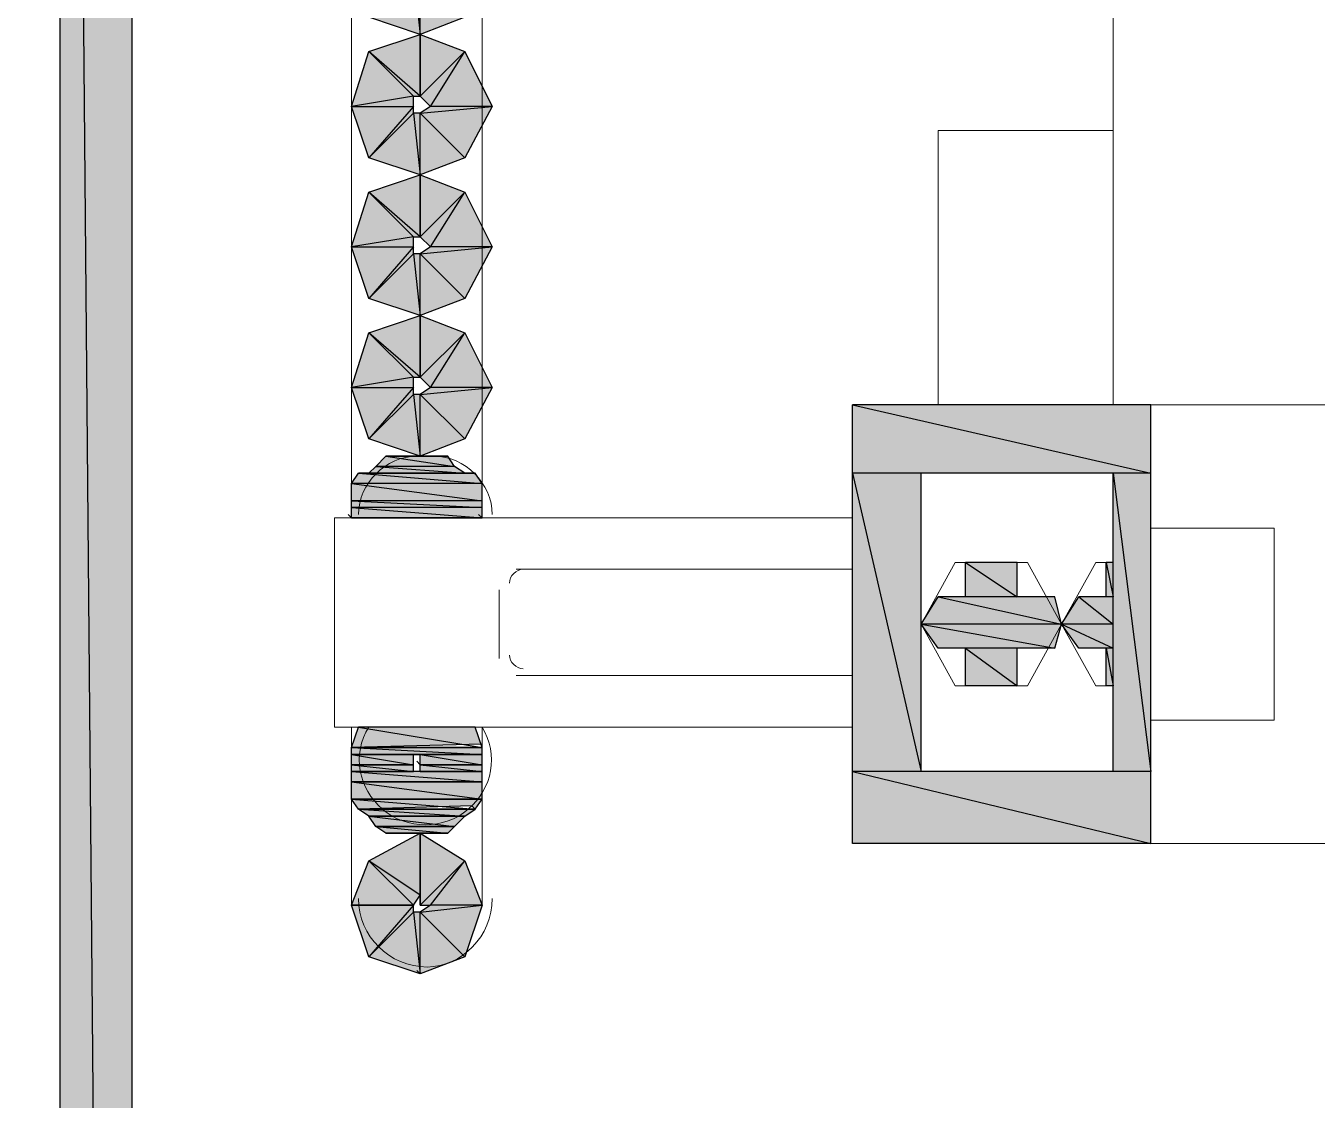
# Model space of a CAD drawing. Header units: millimetres. Extents: x 40 to 176, y -32 to 59.
# Drawn here: x 102.67 to 103.196, y 3.208 to 3.646 of the extents above; entities that cross this region are included whole.
import ezdxf

# ---------------------------------------------------------------- set-up
doc = ezdxf.new("R2010")
doc.units = ezdxf.units.MM
doc.layers.add('15 - Quadro de medição', color=6, linetype='Continuous')

msp = doc.modelspace()

# ---------------------------------------------------------------- hatches: boundary and pattern name
at = {"layer": '15 - Quadro de medição', "true_color": 0x000007}
h = msp.add_hatch(color=7, dxfattribs=at)
h.paths.add_polyline_path([(102.71339, 4.72901), (102.68406, 4.72901), (102.71339, 1.38517)])
h.paths.add_polyline_path([(102.68406, 4.72901), (102.71339, 1.38517), (102.68406, 1.38517)])
h = msp.add_hatch(color=7, dxfattribs=at)
h.paths.add_polyline_path([(102.83072, 3.6996), (102.83072, 3.67446), (102.80977, 3.69262)])
h.paths.add_polyline_path([(102.83072, 3.67446), (102.80977, 3.69262), (102.82792, 3.67446)])
h.paths.add_polyline_path([(102.80977, 3.69262), (102.82792, 3.67446), (102.80278, 3.67027)])
h.paths.add_polyline_path([(102.82792, 3.67446), (102.80278, 3.67027), (102.82792, 3.67027)])
h.paths.add_polyline_path([(102.80278, 3.67027), (102.82792, 3.67027), (102.80977, 3.64932)])
h.paths.add_polyline_path([(102.82792, 3.67027), (102.80977, 3.64932), (102.82792, 3.66748)])
h.paths.add_polyline_path([(102.80977, 3.64932), (102.82792, 3.66748), (102.83072, 3.64233)])
h.paths.add_polyline_path([(102.82792, 3.66748), (102.83072, 3.64233), (102.83072, 3.66748)])
h.paths.add_polyline_path([(102.83072, 3.64233), (102.83072, 3.66748), (102.84888, 3.64932)])
h = msp.add_hatch(color=7, dxfattribs=at)
h.paths.add_polyline_path([(102.83072, 3.64233), (102.83072, 3.61719), (102.80977, 3.63535)])
h.paths.add_polyline_path([(102.83072, 3.61719), (102.80977, 3.63535), (102.82792, 3.61719)])
h.paths.add_polyline_path([(102.80977, 3.63535), (102.82792, 3.61719), (102.80278, 3.613)])
h.paths.add_polyline_path([(102.82792, 3.61719), (102.80278, 3.613), (102.82792, 3.613)])
h.paths.add_polyline_path([(102.80278, 3.613), (102.82792, 3.613), (102.80977, 3.59205)])
h.paths.add_polyline_path([(102.82792, 3.613), (102.80977, 3.59205), (102.82792, 3.61021)])
h.paths.add_polyline_path([(102.80977, 3.59205), (102.82792, 3.61021), (102.83072, 3.58507)])
h.paths.add_polyline_path([(102.82792, 3.61021), (102.83072, 3.58507), (102.83072, 3.61021)])
h.paths.add_polyline_path([(102.83072, 3.58507), (102.83072, 3.61021), (102.84888, 3.59205)])
h = msp.add_hatch(color=7, dxfattribs=at)
h.paths.add_polyline_path([(102.86005, 3.613), (102.83491, 3.613), (102.84888, 3.63535)])
h.paths.add_polyline_path([(102.83491, 3.613), (102.84888, 3.63535), (102.83072, 3.61719)])
h.paths.add_polyline_path([(102.84888, 3.63535), (102.83072, 3.61719), (102.83072, 3.64233)])
h = msp.add_hatch(color=7, dxfattribs=at)
h.paths.add_polyline_path([(102.84888, 3.59205), (102.83072, 3.61021), (102.86005, 3.613)])
h.paths.add_polyline_path([(102.83072, 3.61021), (102.86005, 3.613), (102.83491, 3.613)])
h = msp.add_hatch(color=7, dxfattribs=at)
h.paths.add_polyline_path([(102.83072, 3.58507), (102.83072, 3.55993), (102.80977, 3.57808)])
h.paths.add_polyline_path([(102.83072, 3.55993), (102.80977, 3.57808), (102.82792, 3.55993)])
h.paths.add_polyline_path([(102.80977, 3.57808), (102.82792, 3.55993), (102.80278, 3.55574)])
h.paths.add_polyline_path([(102.82792, 3.55993), (102.80278, 3.55574), (102.82792, 3.55574)])
h.paths.add_polyline_path([(102.80278, 3.55574), (102.82792, 3.55574), (102.80977, 3.53478)])
h.paths.add_polyline_path([(102.82792, 3.55574), (102.80977, 3.53478), (102.82792, 3.55294)])
h.paths.add_polyline_path([(102.80977, 3.53478), (102.82792, 3.55294), (102.83072, 3.5278)])
h.paths.add_polyline_path([(102.82792, 3.55294), (102.83072, 3.5278), (102.83072, 3.55294)])
h.paths.add_polyline_path([(102.83072, 3.5278), (102.83072, 3.55294), (102.84888, 3.53478)])
h = msp.add_hatch(color=7, dxfattribs=at)
h.paths.add_polyline_path([(102.86005, 3.55574), (102.83491, 3.55574), (102.84888, 3.57808)])
h.paths.add_polyline_path([(102.83491, 3.55574), (102.84888, 3.57808), (102.83072, 3.55993)])
h.paths.add_polyline_path([(102.84888, 3.57808), (102.83072, 3.55993), (102.83072, 3.58507)])
h = msp.add_hatch(color=7, dxfattribs=at)
h.paths.add_polyline_path([(102.84888, 3.53478), (102.83072, 3.55294), (102.86005, 3.55574)])
h.paths.add_polyline_path([(102.83072, 3.55294), (102.86005, 3.55574), (102.83491, 3.55574)])
h = msp.add_hatch(color=7, dxfattribs=at)
h.paths.add_polyline_path([(102.83072, 3.5278), (102.83072, 3.50266), (102.80977, 3.52082)])
h.paths.add_polyline_path([(102.83072, 3.50266), (102.80977, 3.52082), (102.82792, 3.50266)])
h.paths.add_polyline_path([(102.80977, 3.52082), (102.82792, 3.50266), (102.80278, 3.49847)])
h.paths.add_polyline_path([(102.82792, 3.50266), (102.80278, 3.49847), (102.82792, 3.49847)])
h.paths.add_polyline_path([(102.80278, 3.49847), (102.82792, 3.49847), (102.80977, 3.47752)])
h.paths.add_polyline_path([(102.82792, 3.49847), (102.80977, 3.47752), (102.82792, 3.49567)])
h.paths.add_polyline_path([(102.80977, 3.47752), (102.82792, 3.49567), (102.83072, 3.47053)])
h.paths.add_polyline_path([(102.82792, 3.49567), (102.83072, 3.47053), (102.83072, 3.49567)])
h.paths.add_polyline_path([(102.83072, 3.47053), (102.83072, 3.49567), (102.84888, 3.47752)])
h = msp.add_hatch(color=7, dxfattribs=at)
h.paths.add_polyline_path([(102.86005, 3.49847), (102.83491, 3.49847), (102.84888, 3.52082)])
h.paths.add_polyline_path([(102.83491, 3.49847), (102.84888, 3.52082), (102.83072, 3.50266)])
h.paths.add_polyline_path([(102.84888, 3.52082), (102.83072, 3.50266), (102.83072, 3.5278)])
h = msp.add_hatch(color=7, dxfattribs=at)
h.paths.add_polyline_path([(102.84888, 3.47752), (102.83072, 3.49567), (102.86005, 3.49847)])
h.paths.add_polyline_path([(102.83072, 3.49567), (102.86005, 3.49847), (102.83491, 3.49847)])
h = msp.add_hatch(color=7, dxfattribs=at)
h.paths.add_polyline_path([(103.12823, 3.49148), (103.00671, 3.49148), (103.12823, 3.46355)])
h.paths.add_polyline_path([(103.00671, 3.49148), (103.12823, 3.46355), (103.00671, 3.46355)])
h = msp.add_hatch(color=7, dxfattribs=at)
h.paths.add_polyline_path([(102.84469, 3.46634), (102.81256, 3.46634), (102.84888, 3.46355)])
h.paths.add_polyline_path([(102.81256, 3.46634), (102.84888, 3.46355), (102.80977, 3.46355)])
h = msp.add_hatch(color=7, dxfattribs=at)
h.paths.add_polyline_path([(102.84189, 3.47053), (102.81675, 3.47053), (102.84469, 3.46634)])
h.paths.add_polyline_path([(102.81675, 3.47053), (102.84469, 3.46634), (102.81256, 3.46634)])
h = msp.add_hatch(color=7, dxfattribs=at)
h.paths.add_polyline_path([(102.85307, 3.46355), (102.80558, 3.46355), (102.85586, 3.45936)])
h.paths.add_polyline_path([(102.80558, 3.46355), (102.85586, 3.45936), (102.80278, 3.45936)])
h = msp.add_hatch(color=7, dxfattribs=at)
h.paths.add_polyline_path([(103.03464, 3.46355), (103.00671, 3.46355), (103.03464, 3.34203)])
h.paths.add_polyline_path([(103.00671, 3.46355), (103.03464, 3.34203), (103.00671, 3.34203)])
h = msp.add_hatch(color=7, dxfattribs=at)
h.paths.add_polyline_path([(103.12823, 3.46355), (103.11286, 3.46355), (103.12823, 3.34203)])
h.paths.add_polyline_path([(103.11286, 3.46355), (103.12823, 3.34203), (103.11286, 3.34203)])
h = msp.add_hatch(color=7, dxfattribs=at)
h.paths.add_polyline_path([(102.85586, 3.45936), (102.80278, 3.45936), (102.85586, 3.45238)])
h.paths.add_polyline_path([(102.80278, 3.45936), (102.85586, 3.45238), (102.80278, 3.45238)])
h = msp.add_hatch(color=7, dxfattribs=at)
h.paths.add_polyline_path([(102.85586, 3.45238), (102.80278, 3.45238), (102.85586, 3.44958)])
h.paths.add_polyline_path([(102.80278, 3.45238), (102.85586, 3.44958), (102.80278, 3.44958)])
h = msp.add_hatch(color=7, dxfattribs=at)
h.paths.add_polyline_path([(102.85586, 3.44958), (102.80278, 3.44958), (102.85586, 3.44539)])
h.paths.add_polyline_path([(102.80278, 3.44958), (102.85586, 3.44539), (102.80278, 3.44539)])
h.paths.add_polyline_path([(102.85586, 3.44539), (102.80278, 3.44539)])
h.paths.add_polyline_path([(102.80278, 3.44539), (102.85586, 3.44539)])
h = msp.add_hatch(color=7, dxfattribs=at)
h.paths.add_polyline_path([(103.07375, 3.42723), (103.0528, 3.42723), (103.07375, 3.41327)])
h.paths.add_polyline_path([(103.0528, 3.42723), (103.07375, 3.41327), (103.0528, 3.41327)])
h = msp.add_hatch(color=7, dxfattribs=at)
h.paths.add_polyline_path([(103.11286, 3.42723), (103.11007, 3.42723), (103.11286, 3.41327)])
h.paths.add_polyline_path([(103.11007, 3.42723), (103.11286, 3.41327), (103.11007, 3.41327)])
h = msp.add_hatch(color=7, dxfattribs=at)
h.paths.add_polyline_path([(103.08912, 3.41327), (103.04163, 3.41327), (103.09191, 3.40209)])
h.paths.add_polyline_path([(103.04163, 3.41327), (103.09191, 3.40209), (103.03464, 3.40209)])
h = msp.add_hatch(color=7, dxfattribs=at)
h.paths.add_polyline_path([(103.11286, 3.41327), (103.0989, 3.41327), (103.11286, 3.40209)])
h.paths.add_polyline_path([(103.0989, 3.41327), (103.11286, 3.40209), (103.09191, 3.40209)])
h = msp.add_hatch(color=7, dxfattribs=at)
h.paths.add_polyline_path([(103.09191, 3.40209), (103.03464, 3.40209), (103.08912, 3.39231)])
h.paths.add_polyline_path([(103.03464, 3.40209), (103.08912, 3.39231), (103.04163, 3.39231)])
h = msp.add_hatch(color=7, dxfattribs=at)
h.paths.add_polyline_path([(103.11286, 3.40209), (103.09191, 3.40209), (103.11286, 3.39231)])
h.paths.add_polyline_path([(103.09191, 3.40209), (103.11286, 3.39231), (103.0989, 3.39231)])
h = msp.add_hatch(color=7, dxfattribs=at)
h.paths.add_polyline_path([(103.07375, 3.39231), (103.0528, 3.39231), (103.07375, 3.37695)])
h.paths.add_polyline_path([(103.0528, 3.39231), (103.07375, 3.37695), (103.0528, 3.37695)])
h = msp.add_hatch(color=7, dxfattribs=at)
h.paths.add_polyline_path([(103.11286, 3.39231), (103.11007, 3.39231), (103.11286, 3.37695)])
h.paths.add_polyline_path([(103.11007, 3.39231), (103.11286, 3.37695), (103.11007, 3.37695)])
h = msp.add_hatch(color=7, dxfattribs=at)
h.paths.add_polyline_path([(102.85307, 3.36019), (102.80558, 3.36019), (102.85586, 3.35181)])
h.paths.add_polyline_path([(102.80558, 3.36019), (102.85586, 3.35181), (102.80278, 3.35181)])
h.paths.add_polyline_path([(102.85586, 3.35181), (102.80278, 3.35181)])
h.paths.add_polyline_path([(102.80278, 3.35181), (102.85586, 3.35181), (102.85586, 3.35321)])
h = msp.add_hatch(color=7, dxfattribs=at)
h.paths.add_polyline_path([(102.85586, 3.35181), (102.80278, 3.35181), (102.85586, 3.34902)])
h.paths.add_polyline_path([(102.80278, 3.35181), (102.85586, 3.34902), (102.80278, 3.34902)])
h.paths.add_polyline_path([(102.85586, 3.34902), (102.80278, 3.34902)])
h.paths.add_polyline_path([(102.80278, 3.34902), (102.85586, 3.34902)])
h.paths.add_polyline_path([(102.85586, 3.34902), (102.80278, 3.34902)])
h.paths.add_polyline_path([(102.85586, 3.34902), (102.80278, 3.34902)])
h = msp.add_hatch(color=7, dxfattribs=at)
h.paths.add_polyline_path([(102.82792, 3.34902), (102.80278, 3.34902), (102.82792, 3.34482)])
h.paths.add_polyline_path([(102.80278, 3.34902), (102.82792, 3.34482), (102.80278, 3.34482)])
h = msp.add_hatch(color=7, dxfattribs=at)
h.paths.add_polyline_path([(102.82792, 3.34482), (102.80278, 3.34482), (102.82792, 3.34203)])
h.paths.add_polyline_path([(102.80278, 3.34482), (102.82792, 3.34203), (102.80278, 3.34203)])
h = msp.add_hatch(color=7, dxfattribs=at)
h.paths.add_polyline_path([(102.85586, 3.34902), (102.83072, 3.34902), (102.85586, 3.34482)])
h.paths.add_polyline_path([(102.83072, 3.34902), (102.85586, 3.34482), (102.83072, 3.34482)])
h = msp.add_hatch(color=7, dxfattribs=at)
h.paths.add_polyline_path([(102.85586, 3.34482), (102.83072, 3.34482), (102.85586, 3.34203)])
h.paths.add_polyline_path([(102.83072, 3.34482), (102.85586, 3.34203), (102.83072, 3.34203)])
h = msp.add_hatch(color=7, dxfattribs=at)
h.paths.add_polyline_path([(102.85586, 3.34203), (102.80278, 3.34203), (102.85586, 3.33784)])
h.paths.add_polyline_path([(102.80278, 3.34203), (102.85586, 3.33784), (102.80278, 3.33784)])
h.paths.add_polyline_path([(102.85586, 3.33784), (102.80278, 3.33784)])
h.paths.add_polyline_path([(102.80278, 3.33784), (102.85586, 3.33784)])
h = msp.add_hatch(color=7, dxfattribs=at)
h.paths.add_polyline_path([(103.12823, 3.34203), (103.00671, 3.34203), (103.12823, 3.3127)])
h.paths.add_polyline_path([(103.00671, 3.34203), (103.12823, 3.3127), (103.00671, 3.3127)])
h = msp.add_hatch(color=7, dxfattribs=at)
h.paths.add_polyline_path([(102.85586, 3.33784), (102.80278, 3.33784), (102.85586, 3.33086)])
h.paths.add_polyline_path([(102.80278, 3.33784), (102.85586, 3.33086), (102.80278, 3.33086)])
h.paths.add_polyline_path([(102.85586, 3.33086), (102.80278, 3.33086)])
h.paths.add_polyline_path([(102.80278, 3.33086), (102.85586, 3.33086)])
h = msp.add_hatch(color=7, dxfattribs=at)
h.paths.add_polyline_path([(102.85586, 3.33086), (102.80278, 3.33086), (102.85307, 3.32667)])
h.paths.add_polyline_path([(102.80278, 3.33086), (102.85307, 3.32667), (102.80558, 3.32667)])
h.paths.add_polyline_path([(102.85307, 3.32667), (102.80558, 3.32667)])
h.paths.add_polyline_path([(102.80558, 3.32667), (102.85307, 3.32667), (102.85167, 3.32806)])
h = msp.add_hatch(color=7, dxfattribs=at)
h.paths.add_polyline_path([(102.85307, 3.32667), (102.80558, 3.32667), (102.84888, 3.32387)])
h.paths.add_polyline_path([(102.80558, 3.32667), (102.84888, 3.32387), (102.80977, 3.32387)])
h.paths.add_polyline_path([(102.84888, 3.32387), (102.80977, 3.32387)])
h.paths.add_polyline_path([(102.80977, 3.32387), (102.84888, 3.32387)])
h = msp.add_hatch(color=7, dxfattribs=at)
h.paths.add_polyline_path([(102.84888, 3.32387), (102.80977, 3.32387), (102.84469, 3.31968)])
h.paths.add_polyline_path([(102.80977, 3.32387), (102.84469, 3.31968), (102.81256, 3.31968)])
h.paths.add_polyline_path([(102.84469, 3.31968), (102.81256, 3.31968)])
h.paths.add_polyline_path([(102.81256, 3.31968), (102.84469, 3.31968)])
h = msp.add_hatch(color=7, dxfattribs=at)
h.paths.add_polyline_path([(102.84469, 3.31968), (102.81256, 3.31968), (102.84189, 3.31689)])
h.paths.add_polyline_path([(102.81256, 3.31968), (102.84189, 3.31689), (102.81675, 3.31689)])
h = msp.add_hatch(color=7, dxfattribs=at)
h.paths.add_polyline_path([(102.85586, 3.28756), (102.83491, 3.28756), (102.84888, 3.30572)])
h.paths.add_polyline_path([(102.83491, 3.28756), (102.84888, 3.30572), (102.83072, 3.28756)])
h.paths.add_polyline_path([(102.84888, 3.30572), (102.83072, 3.28756), (102.83072, 3.31689)])
h.paths.add_polyline_path([(102.83072, 3.28756), (102.83072, 3.31689), (102.83072, 3.29175)])
h.paths.add_polyline_path([(102.83072, 3.31689), (102.83072, 3.29175), (102.80977, 3.30572)])
h.paths.add_polyline_path([(102.83072, 3.29175), (102.80977, 3.30572), (102.82792, 3.28756)])
h.paths.add_polyline_path([(102.80977, 3.30572), (102.82792, 3.28756), (102.80278, 3.28756)])
h = msp.add_hatch(color=7, dxfattribs=at)
h.paths.add_polyline_path([(102.80278, 3.28756), (102.82792, 3.28756), (102.80977, 3.26661)])
h.paths.add_polyline_path([(102.82792, 3.28756), (102.80977, 3.26661), (102.82792, 3.28476)])
h.paths.add_polyline_path([(102.80977, 3.26661), (102.82792, 3.28476), (102.83072, 3.25962)])
h.paths.add_polyline_path([(102.82792, 3.28476), (102.83072, 3.25962), (102.83072, 3.28476)])
h.paths.add_polyline_path([(102.83072, 3.25962), (102.83072, 3.28476), (102.84888, 3.26661)])
h = msp.add_hatch(color=7, dxfattribs=at)
h.paths.add_polyline_path([(102.84888, 3.26661), (102.83072, 3.28476), (102.85586, 3.28756)])
h.paths.add_polyline_path([(102.83072, 3.28476), (102.85586, 3.28756), (102.83491, 3.28756)])

# ---------------------------------------------------------------- linework, layer by layer
at = {"layer": '15 - Quadro de medição', "color": 7, "linetype": 'Continuous', "lineweight": 20, "true_color": 0x000007}
for points in [[(102.71339, 1.38517), (102.71339, 4.94411), (102.71339, 4.94411)], [(102.68406, 4.72901), (102.68406, 1.38517), (102.71339, 1.38517), (102.67009, 1.38517)], [(102.80278, 3.44539), (102.80278, 4.35328), (102.80278, 4.35328)], [(102.85586, 4.35328), (102.85586, 3.44539), (102.85586, 3.44539)], [(103.11286, 3.49148), (103.11286, 3.83509), (103.11286, 3.83509)], [(103.04163, 3.49148), (103.04163, 3.60323), (103.11286, 3.60323)], [(103.12823, 3.49148), (103.12823, 3.3127), (103.12823, 3.3127)], [(102.83491, 3.47053), (102.83072, 3.47053), (102.82792, 3.47053)], [(103.11286, 3.46355), (103.03464, 3.46355), (103.03464, 3.34203), (103.11286, 3.34203)], [(103.11286, 3.46355), (103.11286, 3.34203), (103.11286, 3.34203)], [(103.00671, 3.44539), (102.7958, 3.44539), (102.7958, 3.36019), (103.00671, 3.36019)], [(102.7958, 3.44539), (102.89916, 3.44539), (102.89916, 3.44539)], [(102.80278, 3.44539), (102.80139, 3.44679), (102.80139, 3.44679)], [(102.85586, 3.44539), (102.85446, 3.44679), (102.85446, 3.44679)], [(102.86983, 3.42444), (103.00671, 3.42444), (103.00671, 3.42444)], [(103.0528, 3.42723), (103.0528, 3.41327), (103.0528, 3.41327)], [(103.07375, 3.42723), (103.07375, 3.41327), (103.07375, 3.41327)], [(103.11286, 3.42723), (103.10588, 3.42723), (103.09191, 3.40209), (103.10588, 3.37695), (103.11286, 3.37695)], [(103.10588, 3.42723), (103.11007, 3.42723), (103.11007, 3.41327)], [(102.86284, 3.38812), (102.86284, 3.41606), (102.86284, 3.41606)], [(103.04163, 3.41327), (103.0528, 3.41327), (103.0528, 3.41327)], [(103.07375, 3.41327), (103.08912, 3.41327), (103.08912, 3.41327)], [(103.0989, 3.41327), (103.11007, 3.41327), (103.11007, 3.41327)], [(103.04163, 3.39231), (103.0528, 3.39231), (103.0528, 3.39231)], [(103.0528, 3.39231), (103.0528, 3.37695), (103.0528, 3.37695)], [(103.07375, 3.39231), (103.07375, 3.37695), (103.07375, 3.37695)], [(103.07375, 3.39231), (103.08912, 3.39231), (103.08912, 3.39231)], [(103.0989, 3.39231), (103.11007, 3.39231), (103.11007, 3.39231)], [(103.11007, 3.39231), (103.11007, 3.37695), (103.11007, 3.37695)], [(103.00671, 3.38114), (102.86983, 3.38114), (102.86983, 3.38114)], [(102.80278, 3.28756), (102.80278, 3.36019), (102.80278, 3.36019)], [(102.85586, 3.36019), (102.85586, 3.28756), (102.85586, 3.28756)], [(102.83072, 3.34482), (102.82932, 3.34622), (102.82932, 3.34622)], [(102.83072, 3.25962), (102.82932, 3.26102), (102.82932, 3.26102)]]:
    msp.add_lwpolyline(points, dxfattribs=at)
at = {"layer": '15 - Quadro de medição', "color": 7, "linetype": 'Continuous', "lineweight": -2, "true_color": 0x000007}
for points in [[(102.71339, 4.72901), (102.68406, 4.72901), (102.71339, 1.38517)], [(102.68406, 4.72901), (102.71339, 1.38517), (102.68406, 1.38517)], [(102.80977, 3.64932), (102.82792, 3.66748), (102.83072, 3.64233)], [(102.82792, 3.66748), (102.83072, 3.64233), (102.83072, 3.66748)], [(102.83072, 3.64233), (102.83072, 3.66748), (102.84888, 3.64932)], [(102.83072, 3.64233), (102.83072, 3.61719), (102.80977, 3.63535)], [(102.84888, 3.63535), (102.83072, 3.61719), (102.83072, 3.64233)], [(102.80977, 3.63535), (102.82792, 3.61719), (102.80278, 3.613)], [(102.83072, 3.61719), (102.80977, 3.63535), (102.82792, 3.61719)], [(102.83491, 3.613), (102.84888, 3.63535), (102.83072, 3.61719)], [(102.86005, 3.613), (102.83491, 3.613), (102.84888, 3.63535)], [(102.82792, 3.61719), (102.80278, 3.613), (102.82792, 3.613)], [(102.80278, 3.613), (102.82792, 3.613), (102.80977, 3.59205)], [(102.82792, 3.613), (102.80977, 3.59205), (102.82792, 3.61021)], [(102.84888, 3.59205), (102.83072, 3.61021), (102.86005, 3.613)], [(102.83072, 3.61021), (102.86005, 3.613), (102.83491, 3.613)], [(102.80977, 3.59205), (102.82792, 3.61021), (102.83072, 3.58507)], [(102.82792, 3.61021), (102.83072, 3.58507), (102.83072, 3.61021)], [(102.83072, 3.58507), (102.83072, 3.61021), (102.84888, 3.59205)], [(102.83072, 3.58507), (102.83072, 3.55993), (102.80977, 3.57808)], [(102.84888, 3.57808), (102.83072, 3.55993), (102.83072, 3.58507)], [(102.80977, 3.57808), (102.82792, 3.55993), (102.80278, 3.55574)], [(102.83072, 3.55993), (102.80977, 3.57808), (102.82792, 3.55993)], [(102.83491, 3.55574), (102.84888, 3.57808), (102.83072, 3.55993)], [(102.86005, 3.55574), (102.83491, 3.55574), (102.84888, 3.57808)], [(102.82792, 3.55993), (102.80278, 3.55574), (102.82792, 3.55574)], [(102.80278, 3.55574), (102.82792, 3.55574), (102.80977, 3.53478)], [(102.82792, 3.55574), (102.80977, 3.53478), (102.82792, 3.55294)], [(102.84888, 3.53478), (102.83072, 3.55294), (102.86005, 3.55574)], [(102.83072, 3.55294), (102.86005, 3.55574), (102.83491, 3.55574)], [(102.80977, 3.53478), (102.82792, 3.55294), (102.83072, 3.5278)], [(102.82792, 3.55294), (102.83072, 3.5278), (102.83072, 3.55294)], [(102.83072, 3.5278), (102.83072, 3.55294), (102.84888, 3.53478)], [(102.83072, 3.5278), (102.83072, 3.50266), (102.80977, 3.52082)], [(102.84888, 3.52082), (102.83072, 3.50266), (102.83072, 3.5278)], [(102.80977, 3.52082), (102.82792, 3.50266), (102.80278, 3.49847)], [(102.83072, 3.50266), (102.80977, 3.52082), (102.82792, 3.50266)], [(102.83491, 3.49847), (102.84888, 3.52082), (102.83072, 3.50266)], [(102.86005, 3.49847), (102.83491, 3.49847), (102.84888, 3.52082)], [(102.82792, 3.50266), (102.80278, 3.49847), (102.82792, 3.49847)], [(102.80278, 3.49847), (102.82792, 3.49847), (102.80977, 3.47752)], [(102.82792, 3.49847), (102.80977, 3.47752), (102.82792, 3.49567)], [(102.84888, 3.47752), (102.83072, 3.49567), (102.86005, 3.49847)], [(102.83072, 3.49567), (102.86005, 3.49847), (102.83491, 3.49847)], [(102.80977, 3.47752), (102.82792, 3.49567), (102.83072, 3.47053)], [(102.82792, 3.49567), (102.83072, 3.47053), (102.83072, 3.49567)], [(102.83072, 3.47053), (102.83072, 3.49567), (102.84888, 3.47752)], [(103.12823, 3.49148), (103.00671, 3.49148), (103.12823, 3.46355)], [(103.00671, 3.49148), (103.12823, 3.46355), (103.00671, 3.46355)], [(102.81256, 3.46634), (102.84888, 3.46355), (102.80977, 3.46355)], [(102.81675, 3.47053), (102.84469, 3.46634), (102.81256, 3.46634)], [(102.84469, 3.46634), (102.81256, 3.46634), (102.84888, 3.46355)], [(102.82094, 3.47053), (102.84189, 3.47053), (102.81675, 3.47053)], [(102.84189, 3.47053), (102.81675, 3.47053), (102.84469, 3.46634)], [(102.82792, 3.47053), (102.8377, 3.47053), (102.82094, 3.47053)], [(102.8377, 3.47053), (102.82094, 3.47053), (102.84189, 3.47053)], [(102.83491, 3.47053), (102.82792, 3.47053), (102.8377, 3.47053)], [(102.80558, 3.46355), (102.85586, 3.45936), (102.80278, 3.45936)], [(102.80977, 3.46355), (102.85307, 3.46355), (102.80558, 3.46355)], [(102.85307, 3.46355), (102.80558, 3.46355), (102.85586, 3.45936)], [(102.84888, 3.46355), (102.80977, 3.46355), (102.85307, 3.46355)], [(103.03464, 3.46355), (103.00671, 3.46355), (103.03464, 3.34203)], [(103.00671, 3.46355), (103.03464, 3.34203), (103.00671, 3.34203)], [(103.12823, 3.46355), (103.11286, 3.46355), (103.12823, 3.34203)], [(103.11286, 3.46355), (103.12823, 3.34203), (103.11286, 3.34203)], [(102.85586, 3.45936), (102.80278, 3.45936), (102.85586, 3.45238)], [(102.80278, 3.45936), (102.85586, 3.45238), (102.80278, 3.45238)], [(102.85586, 3.45238), (102.80278, 3.45238), (102.85586, 3.44958)], [(102.80278, 3.45238), (102.85586, 3.44958), (102.80278, 3.44958)], [(102.85586, 3.44958), (102.80278, 3.44958), (102.85586, 3.44539)], [(102.80278, 3.44958), (102.85586, 3.44539), (102.80278, 3.44539)], [(102.85586, 3.44539), (102.80278, 3.44539)], [(102.80278, 3.44539), (102.85586, 3.44539), (102.85586, 3.44539)], [(103.07375, 3.42723), (103.0528, 3.42723), (103.07375, 3.41327)], [(103.0528, 3.42723), (103.07375, 3.41327), (103.0528, 3.41327)], [(103.11286, 3.42723), (103.11007, 3.42723), (103.11286, 3.41327)], [(103.11007, 3.42723), (103.11286, 3.41327), (103.11007, 3.41327)], [(103.04163, 3.41327), (103.09191, 3.40209), (103.03464, 3.40209)], [(103.08912, 3.41327), (103.04163, 3.41327), (103.09191, 3.40209)], [(103.0989, 3.41327), (103.11286, 3.40209), (103.09191, 3.40209)], [(103.11286, 3.41327), (103.0989, 3.41327), (103.11286, 3.40209)], [(103.09191, 3.40209), (103.03464, 3.40209), (103.08912, 3.39231)], [(103.03464, 3.40209), (103.08912, 3.39231), (103.04163, 3.39231)], [(103.11286, 3.40209), (103.09191, 3.40209), (103.11286, 3.39231)], [(103.09191, 3.40209), (103.11286, 3.39231), (103.0989, 3.39231)], [(103.07375, 3.39231), (103.0528, 3.39231), (103.07375, 3.37695)], [(103.0528, 3.39231), (103.07375, 3.37695), (103.0528, 3.37695)], [(103.11286, 3.39231), (103.11007, 3.39231), (103.11286, 3.37695)], [(103.11007, 3.39231), (103.11286, 3.37695), (103.11007, 3.37695)], [(102.80558, 3.36019), (102.85586, 3.35181), (102.80278, 3.35181)], [(102.85307, 3.36019), (102.80558, 3.36019), (102.85586, 3.35181)], [(102.80278, 3.35181), (102.85586, 3.35181), (102.85586, 3.35321)], [(102.85586, 3.35181), (102.80278, 3.35181)], [(102.85586, 3.35181), (102.80278, 3.35181), (102.85586, 3.34902)], [(102.80278, 3.35181), (102.85586, 3.34902), (102.80278, 3.34902)], [(102.85586, 3.34902), (102.80278, 3.34902)], [(102.80278, 3.34902), (102.85586, 3.34902), (102.85586, 3.34902)], [(102.85586, 3.34902), (102.85586, 3.34902), (102.80278, 3.34902)], [(102.85586, 3.34902), (102.80278, 3.34902)], [(102.80278, 3.34902), (102.82792, 3.34902), (102.82792, 3.34902)], [(102.82792, 3.34902), (102.82792, 3.34902), (102.80278, 3.34902)], [(102.80278, 3.34902), (102.82792, 3.34902), (102.82792, 3.34902)], [(102.82792, 3.34902), (102.82792, 3.34902), (102.80278, 3.34902)], [(102.82792, 3.34902), (102.80278, 3.34902), (102.82792, 3.34482)], [(102.80278, 3.34902), (102.82792, 3.34482), (102.80278, 3.34482)], [(102.80278, 3.34482), (102.82792, 3.34482), (102.82792, 3.34482)], [(102.82792, 3.34482), (102.82792, 3.34482), (102.80278, 3.34482)], [(102.80278, 3.34482), (102.82792, 3.34482), (102.82792, 3.34482)], [(102.82792, 3.34482), (102.82792, 3.34482), (102.80278, 3.34482)], [(102.80278, 3.34482), (102.82792, 3.34482), (102.82792, 3.34482)], [(102.82792, 3.34482), (102.82792, 3.34482), (102.80278, 3.34482)], [(102.82792, 3.34482), (102.80278, 3.34482)], [(102.80278, 3.34482), (102.82792, 3.34482), (102.82792, 3.34482)], [(102.80278, 3.34482), (102.82792, 3.34482), (102.82792, 3.34482)], [(102.82792, 3.34482), (102.82792, 3.34482), (102.80278, 3.34482)], [(102.80278, 3.34482), (102.82792, 3.34482), (102.82792, 3.34482)], [(102.82792, 3.34482), (102.82792, 3.34482), (102.80278, 3.34482)], [(102.80278, 3.34482), (102.82792, 3.34482), (102.82792, 3.34482)], [(102.82792, 3.34482), (102.82792, 3.34482), (102.80278, 3.34482)], [(102.82792, 3.34482), (102.80278, 3.34482), (102.82792, 3.34203)], [(102.80278, 3.34482), (102.82792, 3.34203), (102.80278, 3.34203)], [(102.83072, 3.34902), (102.85586, 3.34902), (102.85586, 3.34902)], [(102.85586, 3.34902), (102.85586, 3.34902), (102.83072, 3.34902)], [(102.83072, 3.34902), (102.85586, 3.34902), (102.85586, 3.34902)], [(102.85586, 3.34902), (102.85586, 3.34902), (102.83072, 3.34902)], [(102.85586, 3.34902), (102.83072, 3.34902), (102.85586, 3.34482)], [(102.83072, 3.34902), (102.85586, 3.34482), (102.83072, 3.34482)], [(102.83072, 3.34482), (102.85586, 3.34482), (102.85586, 3.34482)], [(102.85586, 3.34482), (102.85586, 3.34482), (102.83072, 3.34482)], [(102.83072, 3.34482), (102.85586, 3.34482), (102.85586, 3.34482)], [(102.85586, 3.34482), (102.85586, 3.34482), (102.83072, 3.34482)], [(102.83072, 3.34482), (102.85586, 3.34482), (102.85586, 3.34482)], [(102.85586, 3.34482), (102.85586, 3.34482), (102.83072, 3.34482)], [(102.83072, 3.34482), (102.85586, 3.34482), (102.85586, 3.34482)], [(102.85586, 3.34482), (102.85586, 3.34482), (102.83072, 3.34482)], [(102.85586, 3.34482), (102.83072, 3.34482)], [(102.83072, 3.34482), (102.85586, 3.34482), (102.83491, 3.34482)], [(102.83491, 3.34482), (102.85586, 3.34482), (102.83072, 3.34482)], [(102.85586, 3.34482), (102.83072, 3.34482), (102.85586, 3.34203)], [(102.83072, 3.34482), (102.85586, 3.34203), (102.83072, 3.34203)], [(102.85586, 3.34482), (102.83491, 3.34482)], [(102.80278, 3.34203), (102.82792, 3.34203), (102.82792, 3.34203)], [(102.82792, 3.34203), (102.82792, 3.34203), (102.80278, 3.34203)], [(102.80278, 3.34203), (102.82792, 3.34203), (102.82792, 3.34203)], [(102.82792, 3.34203), (102.82792, 3.34203), (102.80278, 3.34203)], [(102.80278, 3.34203), (102.82792, 3.34203), (102.82792, 3.34203)], [(102.82792, 3.34203), (102.82792, 3.34203), (102.80278, 3.34203)], [(102.80278, 3.34203), (102.82792, 3.34203), (102.82792, 3.34203)], [(102.82792, 3.34203), (102.82792, 3.34203), (102.80278, 3.34203)], [(102.80278, 3.34203), (102.82792, 3.34203), (102.82792, 3.34203)], [(102.82792, 3.34203), (102.82792, 3.34203), (102.80278, 3.34203)], [(102.80278, 3.34203), (102.82792, 3.34203), (102.82792, 3.34203)], [(102.82792, 3.34203), (102.82792, 3.34203), (102.80278, 3.34203)], [(102.80278, 3.34203), (102.82792, 3.34203), (102.82792, 3.34203)], [(102.82792, 3.34203), (102.82792, 3.34203), (102.80278, 3.34203)], [(102.85586, 3.34203), (102.80278, 3.34203), (102.85586, 3.33784)], [(102.80278, 3.34203), (102.85586, 3.33784), (102.80278, 3.33784)], [(102.83072, 3.34203), (102.85586, 3.34203), (102.85586, 3.34203)], [(102.85586, 3.34203), (102.85586, 3.34203), (102.83072, 3.34203)], [(102.85586, 3.34203), (102.83072, 3.34203)], [(102.83072, 3.34203), (102.85586, 3.34203), (102.85586, 3.34203)], [(102.83072, 3.34203), (102.85586, 3.34203), (102.85586, 3.34203)], [(102.85586, 3.34203), (102.85586, 3.34203), (102.83072, 3.34203)], [(102.83072, 3.34203), (102.85586, 3.34203), (102.85586, 3.34203)], [(102.85586, 3.34203), (102.85586, 3.34203), (102.83072, 3.34203)], [(102.83072, 3.34203), (102.85586, 3.34203), (102.85586, 3.34203)], [(102.85586, 3.34203), (102.85586, 3.34203), (102.83072, 3.34203)], [(102.83072, 3.34203), (102.85586, 3.34203), (102.85586, 3.34203)], [(102.85586, 3.34203), (102.85586, 3.34203), (102.83072, 3.34203)], [(102.83072, 3.34203), (102.85586, 3.34203), (102.85586, 3.34203)], [(102.85586, 3.34203), (102.85586, 3.34203), (102.83072, 3.34203)], [(103.12823, 3.34203), (103.00671, 3.34203), (103.12823, 3.3127)], [(103.00671, 3.34203), (103.12823, 3.3127), (103.00671, 3.3127)], [(102.85586, 3.33784), (102.80278, 3.33784)], [(102.80278, 3.33784), (102.85586, 3.33784), (102.85586, 3.33784)], [(102.85586, 3.33784), (102.80278, 3.33784), (102.85586, 3.33086)], [(102.80278, 3.33784), (102.85586, 3.33086), (102.80278, 3.33086)], [(102.85586, 3.33086), (102.80278, 3.33086)], [(102.80278, 3.33086), (102.85586, 3.33086), (102.85586, 3.33086)], [(102.85586, 3.33086), (102.80278, 3.33086), (102.85307, 3.32667)], [(102.80278, 3.33086), (102.85307, 3.32667), (102.80558, 3.32667)], [(102.80558, 3.32667), (102.85307, 3.32667), (102.85167, 3.32806)], [(102.85307, 3.32667), (102.80558, 3.32667)], [(102.85307, 3.32667), (102.80558, 3.32667), (102.84888, 3.32387)], [(102.80558, 3.32667), (102.84888, 3.32387), (102.80977, 3.32387)], [(102.84888, 3.32387), (102.80977, 3.32387)], [(102.80977, 3.32387), (102.84888, 3.32387), (102.84888, 3.32387)], [(102.84888, 3.32387), (102.80977, 3.32387), (102.84469, 3.31968)], [(102.80977, 3.32387), (102.84469, 3.31968), (102.81256, 3.31968)], [(102.84469, 3.31968), (102.81256, 3.31968)], [(102.81256, 3.31968), (102.84469, 3.31968), (102.84469, 3.31968)], [(102.84469, 3.31968), (102.81256, 3.31968), (102.84189, 3.31689)], [(102.81256, 3.31968), (102.84189, 3.31689), (102.81675, 3.31689)], [(102.83072, 3.31689), (102.83072, 3.29175), (102.80977, 3.30572)], [(102.84189, 3.31689), (102.81675, 3.31689), (102.8377, 3.31689)], [(102.81675, 3.31689), (102.8377, 3.31689), (102.82094, 3.31689)], [(102.8377, 3.31689), (102.82094, 3.31689), (102.83491, 3.31689)], [(102.82094, 3.31689), (102.83491, 3.31689), (102.82373, 3.31689)], [(102.83491, 3.31689), (102.82373, 3.31689), (102.82792, 3.31689)], [(102.82373, 3.31689), (102.83491, 3.31689), (102.83491, 3.31689)], [(102.83491, 3.31689), (102.83491, 3.31689), (102.82373, 3.31689)], [(102.84888, 3.30572), (102.83072, 3.28756), (102.83072, 3.31689)], [(102.83072, 3.28756), (102.83072, 3.31689), (102.83072, 3.29175)], [(102.80977, 3.30572), (102.82792, 3.28756), (102.80278, 3.28756)], [(102.83072, 3.29175), (102.80977, 3.30572), (102.82792, 3.28756)], [(102.83491, 3.28756), (102.84888, 3.30572), (102.83072, 3.28756)], [(102.85586, 3.28756), (102.83491, 3.28756), (102.84888, 3.30572)], [(102.80278, 3.28756), (102.82792, 3.28756), (102.80977, 3.26661)], [(102.82792, 3.28756), (102.80977, 3.26661), (102.82792, 3.28476)], [(102.84888, 3.26661), (102.83072, 3.28476), (102.85586, 3.28756)], [(102.83072, 3.28476), (102.85586, 3.28756), (102.83491, 3.28756)], [(102.80977, 3.26661), (102.82792, 3.28476), (102.83072, 3.25962)], [(102.82792, 3.28476), (102.83072, 3.25962), (102.83072, 3.28476)], [(102.83072, 3.25962), (102.83072, 3.28476), (102.84888, 3.26661)]]:
    msp.add_lwpolyline(points, close=True, dxfattribs=at)
at = {"layer": '15 - Quadro de medição', "color": 7, "linetype": 'Continuous', "lineweight": 20, "true_color": 0x000007}
for points in [[(103.57519, 3.49148), (104.14646, 3.49148), (104.14646, 3.3127), (103.00671, 3.3127), (103.00671, 3.49148)], [(103.12823, 3.36298), (103.17851, 3.36298), (103.17851, 3.4412), (103.12823, 3.4412)], [(103.04861, 3.42723), (103.03464, 3.40209), (103.04861, 3.37695), (103.07794, 3.37695), (103.09191, 3.40209), (103.07794, 3.42723)]]:
    msp.add_lwpolyline(points, close=True, dxfattribs=at)
for points, knots in [([(104.11434, 4.16891), (104.11434, 4.46503), (103.87549, 4.70387), (103.58078, 4.70387), (103.58078, 4.70387), (103.28466, 4.70387), (103.04582, 4.46503), (103.04582, 4.16891), (103.04582, 4.16891), (103.04582, 3.8742), (103.28466, 3.63535), (103.58078, 3.63535), (103.58078, 3.63535), (103.87549, 3.63535), (104.11434, 3.8742), (104.11434, 4.16891)], [0, 0, 0, 0, 0.0625, 0.0625, 0.0625, 0.062501, 0.125, 0.125, 0.125, 0.125001, 0.1875, 0.1875, 0.1875, 0.187501, 1, 1, 1, 1]), ([(103.31958, 4.67594), (103.08493, 4.55581), (102.96341, 4.29043), (103.02626, 4.03482), (103.02626, 4.03482), (103.08772, 3.77922), (103.31679, 3.59904), (103.58078, 3.59904), (103.58078, 3.59904), (103.84337, 3.59904), (104.07244, 3.77922), (104.13389, 4.03482), (104.13389, 4.03482), (104.19675, 4.29043), (104.07523, 4.55581), (103.84197, 4.67594)], [0, 0, 0, 0, 0.0625, 0.0625, 0.0625, 0.062501, 0.125, 0.125, 0.125, 0.125001, 0.1875, 0.1875, 0.1875, 0.187501, 1, 1, 1, 1]), ([(102.80977, 3.36019), (102.80278, 3.34902), (102.80558, 3.33505), (102.81535, 3.32667), (102.81535, 3.32667), (102.82513, 3.31829), (102.8405, 3.31829), (102.85027, 3.32667), (102.85027, 3.32667), (102.86005, 3.33505), (102.86284, 3.34902), (102.85586, 3.36019)], [0, 0, 0, 0, 0.083333, 0.083333, 0.083333, 0.083334, 0.166667, 0.166667, 0.166667, 0.166668, 1, 1, 1, 1])]:
    msp.add_open_spline(points, degree=3, knots=knots, dxfattribs=at)
for points in [[(102.82932, 3.47053), (102.81675, 3.47053), (102.80558, 3.45936), (102.80558, 3.44679)], [(102.86005, 3.44679), (102.86005, 3.45936), (102.84888, 3.47053), (102.83631, 3.47053)], [(102.87262, 3.42444), (102.86983, 3.42444), (102.86703, 3.42165), (102.86703, 3.41885)], [(102.86703, 3.38952), (102.86703, 3.38673), (102.86983, 3.38393), (102.87262, 3.38393)], [(102.80558, 3.29035), (102.80558, 3.27499), (102.81815, 3.26242), (102.83351, 3.26242)], [(102.83351, 3.26242), (102.84748, 3.26242), (102.86005, 3.27499), (102.86005, 3.29035)]]:
    msp.add_open_spline(points, degree=3, dxfattribs=at)

doc.saveas('drawing.dxf')
